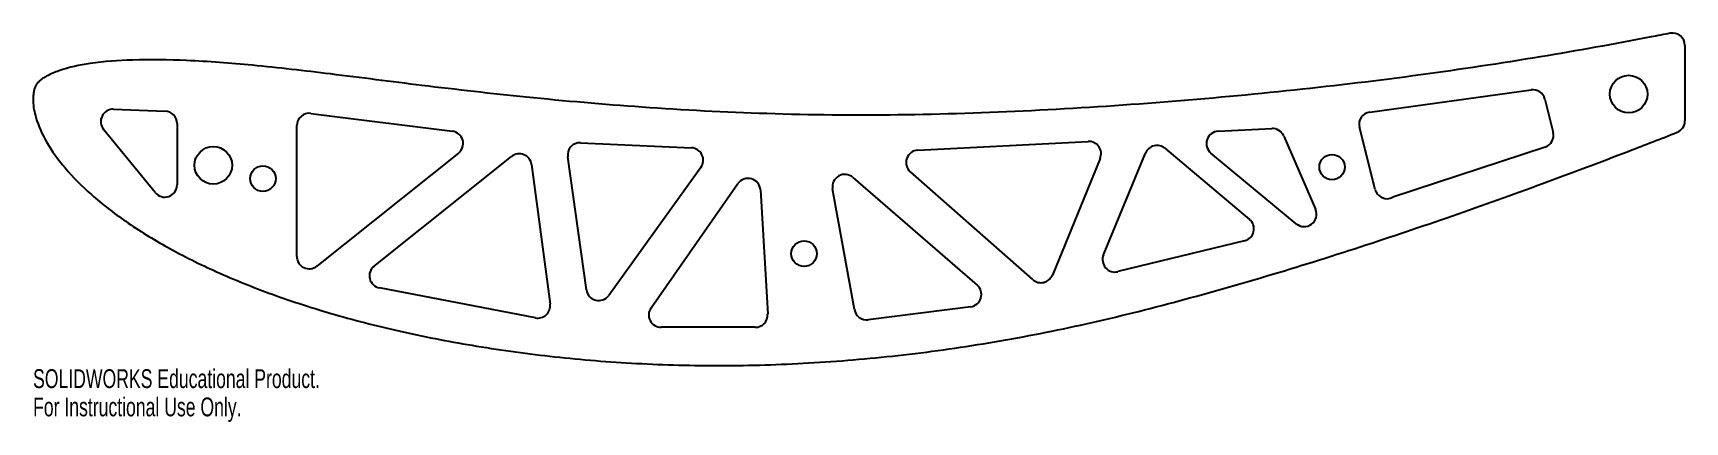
# Model space of a CAD drawing. Header units: inches. Extents: x 16.1 to 32.8, y 32 to 36.
import ezdxf

# ---------------------------------------------------------------- set-up
doc = ezdxf.new("R2010")
doc.units = ezdxf.units.IN
doc.header["$MEASUREMENT"] = 0
doc.styles.add('SLDTEXTSTYLE0', font='TXT', dxfattribs={"width": 0.7})

msp = doc.modelspace()

# ---------------------------------------------------------------- linework, layer by layer
at = {"color": 7, "linetype": 'Continuous', "lineweight": 25}
for p, q in [((32.766, 35.837), (32.766, 35.074)), ((29.578, 35.162), (31.211, 35.387)), ((31.349, 35.294), (31.434, 34.957)), ((16.873, 35.191), (17.395, 35.171)), ((18.867, 35.149), (20.3, 34.969)), ((17.294, 34.348), (16.772, 34.987)), ((17.516, 35.047), (17.516, 34.427)), ((18.727, 33.702), (18.727, 35.025)), ((28.045, 34.969), (28.587, 34.996)), ((28.708, 34.92), (29.029, 34.179)), ((29.633, 34.38), (29.474, 35.008)), ((21.597, 34.852), (22.718, 34.801)), ((25.008, 34.776), (26.729, 34.866)), ((27.507, 34.796), (28.363, 34.077)), ((31.352, 34.807), (29.812, 34.3)), ((20.362, 34.747), (18.93, 33.605)), ((19.509, 33.605), (20.899, 34.712)), ((21.101, 34.631), (21.288, 33.219)), ((21.656, 33.364), (21.467, 34.71)), ((22.814, 34.603), (21.881, 33.308)), ((26.851, 34.694), (26.368, 33.514)), ((26.885, 33.717), (27.311, 34.748)), ((28.835, 34.033), (27.971, 34.747)), ((22.309, 33.182), (23.188, 34.439)), ((24.351, 34.502), (25.608, 33.412)), ((26.17, 33.467), (24.932, 34.558)), ((23.415, 34.375), (23.489, 33.118)), ((24.366, 33.164), (24.146, 34.385)), ((28.312, 33.859), (27.03, 33.548)), ((21.141, 33.08), (19.563, 33.385)), ((25.542, 33.193), (24.505, 33.062)), ((23.364, 32.985), (22.411, 32.985))]:
    msp.add_line(p, q, dxfattribs=at)
for centre, radius in [((32.197, 35.344), 0.19), ((17.882, 34.624), 0.19), ((18.384, 34.489), 0.129), ((29.197, 34.606), 0.128), ((23.857, 33.73), 0.129)]:
    msp.add_circle(centre, radius, dxfattribs=at)
for centre, start, end in [((32.641, 35.837), 0, 101.1361), ((31.228, 35.263), 14.0927, 97.8413), ((16.869, 35.066), 87.9053, 219.25), ((17.391, 35.047), 0, 87.9053), ((18.852, 35.025), 82.8177, 180), ((29.595, 35.038), 97.8413, 194.2156), ((20.284, 34.845), 308.5748, 82.8177), ((28.051, 34.844), 92.8495, 230.3814), ((28.593, 34.871), 23.431, 92.8495), ((31.312, 34.926), 288.2271, 14.0927), ((32.641, 35.074), 291.4902, 0), ((21.591, 34.727), 87.3974, 187.9781), ((22.712, 34.676), 324.2283, 87.3974), ((25.014, 34.652), 92.9881, 228.6326), ((26.736, 34.741), 337.7474, 92.9881), ((27.426, 34.7), 49.9559, 157.5732), ((20.977, 34.615), 7.552, 128.5252), ((17.391, 34.427), 219.25, 0), ((23.29, 34.367), 3.3533, 145.038), ((24.269, 34.407), 49.0773, 190.2167), ((29.754, 34.411), 194.2156, 297.7208), ((28.915, 34.129), 230.3814, 23.431), ((28.282, 33.981), 283.6752, 49.9559), ((18.852, 33.702), 180, 308.5748), ((19.586, 33.507), 128.5252, 259.0641), ((27.001, 33.669), 157.5732, 283.6752), ((26.253, 33.561), 228.6326, 337.7474), ((21.78, 33.381), 187.9781, 324.2283), ((25.526, 33.317), 277.2342, 49.0773), ((21.164, 33.203), 259.0641, 7.552), ((22.411, 33.11), 145.038, 270), ((23.364, 33.11), 270, 3.3533), ((24.489, 33.186), 190.2167, 277.2342)]:
    msp.add_arc(centre, 0.125, start, end, dxfattribs=at)
msp.add_open_spline([(32.617, 35.959), (32.553, 35.947), (32.115, 35.862), (31.275, 35.711), (30.073, 35.529), (28.804, 35.377), (27.492, 35.256), (26.155, 35.169), (24.815, 35.124), (23.501, 35.136), (22.247, 35.203), (21.084, 35.304), (20.035, 35.424), (19.113, 35.544), (18.32, 35.636), (17.652, 35.688), (17.104, 35.697), (16.671, 35.666), (16.401, 35.612), (16.258, 35.556), (16.204, 35.53), (16.16, 35.505), (16.134, 35.486), (16.116, 35.469), (16.104, 35.457), (16.094, 35.445), (16.086, 35.431), (16.079, 35.417), (16.072, 35.395), (16.065, 35.367), (16.06, 35.324), (16.057, 35.236), (16.09, 35.072), (16.196, 34.84), (16.388, 34.577), (16.659, 34.308), (17.007, 34.039), (17.431, 33.779), (17.928, 33.533), (18.495, 33.306), (19.125, 33.103), (19.815, 32.928), (20.557, 32.786), (21.345, 32.679), (22.171, 32.612), (23.029, 32.59), (23.911, 32.617), (24.814, 32.693), (25.732, 32.821), (26.661, 33.002), (27.598, 33.233), (28.54, 33.501), (29.481, 33.795), (30.41, 34.109), (31.315, 34.433), (32.071, 34.717), (32.524, 34.894), (32.687, 34.958)], degree=3, knots=[0.1024282, 0.1024282, 0.1024282, 0.1024282, 0.1068955, 0.1328166, 0.1606127, 0.189791, 0.2198732, 0.2504575, 0.2811266, 0.3112566, 0.3399988, 0.3666715, 0.390812, 0.4119951, 0.4300687, 0.4452238, 0.4576194, 0.4674254, 0.4747865, 0.4762797, 0.4778837, 0.4788398, 0.4797114, 0.4801132, 0.480492, 0.4808465, 0.4812026, 0.4815636, 0.4819396, 0.4827273, 0.4835586, 0.4849028, 0.4886917, 0.4948061, 0.5021494, 0.5107964, 0.5207641, 0.5320619, 0.5446658, 0.5585413, 0.5736118, 0.5898029, 0.60701, 0.625107, 0.6439666, 0.6634693, 0.6835514, 0.7041417, 0.7251961, 0.7466803, 0.768633, 0.7909773, 0.8134633, 0.8358266, 0.8577716, 0.8790027, 0.8909216, 0.8909216, 0.8909216, 0.8909216], dxfattribs=at)

# ---------------------------------------------------------------- texts
at = {"color": 7, "linetype": 'Continuous', "char_height": 0.1903, "attachment_point": 1, "style": 'SLDTEXTSTYLE0'}
for s, insert in [('SOLIDWORKS Educational Product.', (16.059, 32.561)), ('For Instructional Use Only.', (16.059, 32.275))]:
    msp.add_mtext(s, dxfattribs=dict(at, insert=insert))

doc.saveas('drawing.dxf')
